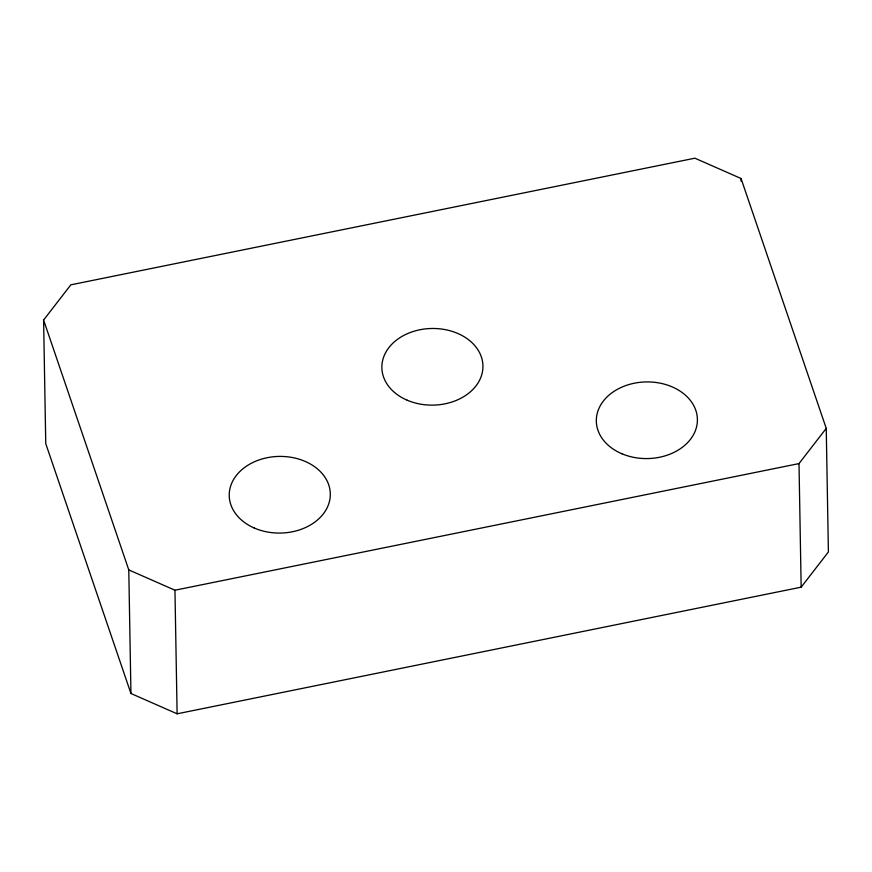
<?xml version="1.0" encoding="UTF-8"?>
<svg xmlns="http://www.w3.org/2000/svg" width="872" height="872" viewBox="0 0 872 872"><rect width="100%" height="100%" fill="white"/><g stroke="black" fill="none" stroke-linecap="round" stroke-linejoin="round"><path stroke-width="1.31" d="M43.6 320.035L70.839 284.828L694.886 158.192L741.058 178.509L826.242 428.37L828.4 551.965L801.161 587.172L177.114 713.808L130.942 693.491L45.758 443.63L43.6 320.035L128.784 569.907L130.942 693.491M801.161 587.172L799.003 463.588L826.242 428.37M128.784 569.907L174.956 590.213L799.003 463.588M741.058 178.509L741.102 181.223M174.956 590.213L177.114 713.808M621.965 453.789A50.543 38.324 -1 0 0 697.404 419.541A50.543 38.324 -1 0 0 621.202 387.419A50.543 38.324 -1 0 0 621.965 453.789M254.09 527.942A50.543 38.324 -1 0 0 330.314 494.729A50.543 38.324 -1 0 0 254.918 461.55A50.543 38.324 -1 0 0 254.09 527.942M407.202 400.215A50.543 38.324 -1 0 0 482.946 366.36A50.543 38.324 -1 0 0 407.05 333.834A50.543 38.324 -1 0 0 407.202 400.215"/></g></svg>
